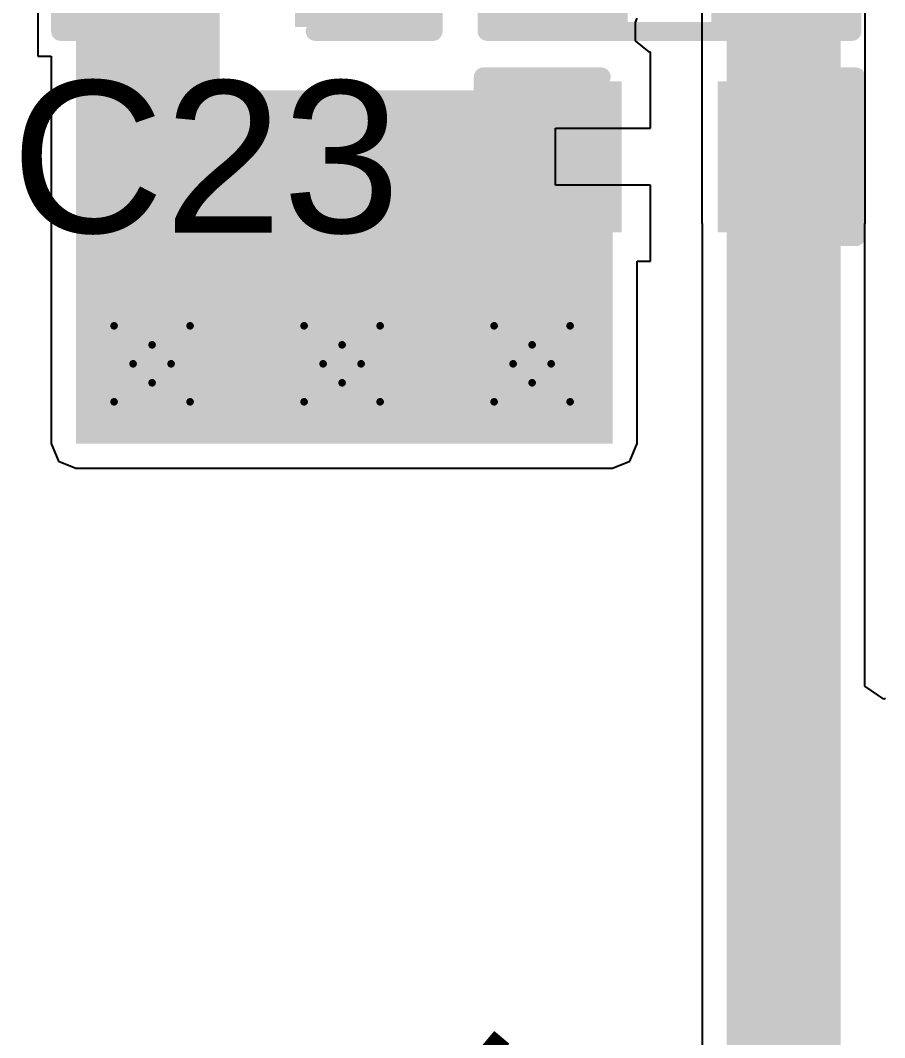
# Model space of a CAD drawing. Header units: millimetres. Extents: x -41 to 155, y -111 to 87.
# Drawn here: x -22.8 to -17.02, y -18.75 to -11.95 of the extents above; entities that cross this region are included whole.
import ezdxf

# ---------------------------------------------------------------- set-up
doc = ezdxf.new("R2010")
doc.units = ezdxf.units.MM
for name, color, linetype in [('BottomLayer', 5, 'Continuous'), ('DrillDrawing', 1, 'Continuous'), ('Mechanical1', 6, 'Continuous'), ('Mechanical2', 216, 'Continuous'), ('TopLayer', 1, 'Continuous'), ('TopOverlay', 2, 'Continuous'), ('TopPaste', 8, 'Continuous'), ('TopSolder', 216, 'Continuous'), ('ViaHoleLayer', 16, 'Continuous')]:
    doc.layers.add(name, color=color, linetype=linetype)
doc.styles.add('Arial', font='', dxfattribs={"height": 0.2})
doc.styles.get('Arial').set_extended_font_data('Arial')

# ---------------------------------------------------------------- blocks, each defined once
blk = doc.blocks.new('C___0603_21')
at = {"layer": 'TopLayer'}
for points in [[(-0.381, 0.4445), (-0.381, -0.4445), (-1.143, -0.4445), (-1.143, 0.4445)], [(1.143, 0.4445), (1.143, -0.4445), (0.381, -0.4445), (0.381, 0.4445)]]:
    blk.add_hatch(color=1, dxfattribs=at).paths.add_polyline_path(points)
at = {"layer": 'TopPaste'}
for points in [[(-0.381, 0.4445), (-0.381, -0.4445), (-1.143, -0.4445), (-1.143, 0.4445)], [(1.143, 0.4445), (1.143, -0.4445), (0.381, -0.4445), (0.381, 0.4445)]]:
    blk.add_hatch(color=8, dxfattribs=at).paths.add_polyline_path(points)
at = {"layer": 'TopSolder'}
for points in [[(-0.321, 0.5045), (-0.321, -0.5045), (-1.203, -0.5045), (-1.203, 0.5045)], [(1.203, 0.5045), (1.203, -0.5045), (0.321, -0.5045), (0.321, 0.5045)]]:
    blk.add_hatch(color=216, dxfattribs=at).paths.add_polyline_path(points)
at = {"layer": 'TopOverlay', "const_width": 0.127}
for points in [[(-1.2446, 0.5334), (-0.4572, 0.5334)], [(-1.2446, -0.5334), (-1.2446, 0.5334)], [(0.4572, 0.5334), (1.2446, 0.5334)], [(1.2446, -0.5334), (1.2446, 0.5334)], [(-1.2446, -0.5334), (-0.4572, -0.5334)], [(0.4572, -0.5334), (1.2446, -0.5334)]]:
    blk.add_lwpolyline(points, dxfattribs=at)
at = {"layer": 'TopOverlay', "const_width": 0.0635}
for points in [[(-1.2764, 0.5334, 1), (-1.2128, 0.5334, 1)], [(-1.2764, 0.5334, 1), (-1.2128, 0.5334, 1)], [(-0.4889, 0.5334, 1), (-0.4254, 0.5334, 1)], [(0.4254, 0.5334, 1), (0.4889, 0.5334, 1)], [(1.2128, 0.5334, 1), (1.2764, 0.5334, 1)], [(1.2128, 0.5334, 1), (1.2764, 0.5334, 1)], [(-1.2764, -0.5334, 1), (-1.2128, -0.5334, 1)], [(-1.2764, -0.5334, 1), (-1.2128, -0.5334, 1)], [(-0.4889, -0.5334, 1), (-0.4254, -0.5334, 1)], [(0.4254, -0.5334, 1), (0.4889, -0.5334, 1)], [(1.2128, -0.5334, 1), (1.2764, -0.5334, 1)], [(1.2128, -0.5334, 1), (1.2764, -0.5334, 1)]]:
    blk.add_lwpolyline(points, format="xyb", close=True, dxfattribs=at)
blk = doc.blocks.new('R___0603_85')
at = {"layer": 'TopLayer'}
for points in [[(-0.381, 0.4445), (-0.381, -0.4445), (-1.143, -0.4445), (-1.143, 0.4445)], [(1.143, 0.4445), (1.143, -0.4445), (0.381, -0.4445), (0.381, 0.4445)]]:
    blk.add_hatch(color=1, dxfattribs=at).paths.add_polyline_path(points)
at = {"layer": 'TopPaste'}
for points in [[(-0.381, 0.4445), (-0.381, -0.4445), (-1.143, -0.4445), (-1.143, 0.4445)], [(1.143, 0.4445), (1.143, -0.4445), (0.381, -0.4445), (0.381, 0.4445)]]:
    blk.add_hatch(color=8, dxfattribs=at).paths.add_polyline_path(points)
at = {"layer": 'TopSolder'}
for points in [[(-0.2794, 0.5461), (-0.2794, -0.5461), (-1.2446, -0.5461), (-1.2446, 0.5461)], [(1.2446, 0.5461), (1.2446, -0.5461), (0.2794, -0.5461), (0.2794, 0.5461)]]:
    blk.add_hatch(color=216, dxfattribs=at).paths.add_polyline_path(points)
at = {"layer": 'TopOverlay', "const_width": 0.127}
for points in [[(-1.2192, 0.5334), (-1.2192, -0.5334)], [(1.2192, 0.5334), (-1.2192, 0.5334)], [(1.2192, 0.5334), (1.2192, -0.5334)], [(1.2192, -0.5334), (-1.2192, -0.5334)]]:
    blk.add_lwpolyline(points, dxfattribs=at)
at = {"layer": 'TopOverlay', "const_width": 0.0635}
for points in [[(-1.251, 0.5334, 1), (-1.1875, 0.5334, 1)], [(-1.251, 0.5334, 1), (-1.1875, 0.5334, 1)], [(1.1875, 0.5334, 1), (1.251, 0.5334, 1)], [(1.1875, 0.5334, 1), (1.251, 0.5334, 1)], [(-1.251, -0.5334, 1), (-1.1875, -0.5334, 1)], [(-1.251, -0.5334, 1), (-1.1875, -0.5334, 1)], [(1.1875, -0.5334, 1), (1.251, -0.5334, 1)], [(1.1875, -0.5334, 1), (1.251, -0.5334, 1)]]:
    blk.add_lwpolyline(points, format="xyb", close=True, dxfattribs=at)
blk = doc.blocks.new('C___0603_110')
at = {"layer": 'TopLayer'}
for points in [[(-0.381, 0.4445), (-0.381, -0.4445), (-1.143, -0.4445), (-1.143, 0.4445)], [(1.143, 0.4445), (1.143, -0.4445), (0.381, -0.4445), (0.381, 0.4445)]]:
    blk.add_hatch(color=1, dxfattribs=at).paths.add_polyline_path(points)
at = {"layer": 'TopPaste'}
for points in [[(-0.381, 0.4445), (-0.381, -0.4445), (-1.143, -0.4445), (-1.143, 0.4445)], [(1.143, 0.4445), (1.143, -0.4445), (0.381, -0.4445), (0.381, 0.4445)]]:
    blk.add_hatch(color=8, dxfattribs=at).paths.add_polyline_path(points)
at = {"layer": 'TopSolder'}
for points in [[(-0.321, 0.5045), (-0.321, -0.5045), (-1.203, -0.5045), (-1.203, 0.5045)], [(1.203, 0.5045), (1.203, -0.5045), (0.321, -0.5045), (0.321, 0.5045)]]:
    blk.add_hatch(color=216, dxfattribs=at).paths.add_polyline_path(points)
at = {"layer": 'TopOverlay', "const_width": 0.127}
for points in [[(-1.2446, 0.5334), (-0.4572, 0.5334)], [(-1.2446, 0.5334), (-1.2446, -0.5334)], [(0.4572, 0.5334), (1.2446, 0.5334)], [(1.2446, 0.5334), (1.2446, -0.5334)], [(-1.2446, -0.5334), (-0.4572, -0.5334)], [(0.4572, -0.5334), (1.2446, -0.5334)]]:
    blk.add_lwpolyline(points, dxfattribs=at)
at = {"layer": 'TopOverlay', "const_width": 0.0635}
for points in [[(-1.2764, 0.5334, 1), (-1.2128, 0.5334, 1)], [(-1.2764, 0.5334, 1), (-1.2128, 0.5334, 1)], [(-0.4889, 0.5334, 1), (-0.4254, 0.5334, 1)], [(0.4254, 0.5334, 1), (0.4889, 0.5334, 1)], [(1.2128, 0.5334, 1), (1.2763, 0.5334, 1)], [(1.2128, 0.5334, 1), (1.2763, 0.5334, 1)], [(-1.2763, -0.5334, 1), (-1.2128, -0.5334, 1)], [(-1.2763, -0.5334, 1), (-1.2128, -0.5334, 1)], [(-0.4889, -0.5334, 1), (-0.4254, -0.5334, 1)], [(0.4254, -0.5334, 1), (0.4889, -0.5334, 1)], [(1.2128, -0.5334, 1), (1.2764, -0.5334, 1)], [(1.2128, -0.5334, 1), (1.2764, -0.5334, 1)]]:
    blk.add_lwpolyline(points, format="xyb", close=True, dxfattribs=at)

msp = doc.modelspace()

# ---------------------------------------------------------------- hatches: boundary and pattern name
at = {"layer": 'BottomLayer'}
h = msp.add_hatch(color=5, dxfattribs=at)
edge = h.paths.add_edge_path()
edge.add_arc((-21.9186, -14.2494), 0.3, 0, 360)
h = msp.add_hatch(color=5, dxfattribs=at)
edge = h.paths.add_edge_path()
edge.add_arc((-20.6486, -14.2494), 0.3, 0, 360)
h = msp.add_hatch(color=5, dxfattribs=at)
edge = h.paths.add_edge_path()
edge.add_arc((-19.3786, -14.2494), 0.3, 0, 360)
at = {"layer": 'TopLayer'}
for points in [[(-22.4282, -14.7828), (-21.4679, -14.7828), (-21.4679, -7.9238), (-22.4282, -7.9238)], [(-18.0792, -13.3096), (-17.3172, -13.3096), (-17.3172, -9.7172), (-18.0792, -9.7172)], [(-22.4282, -14.7828), (-18.8412, -14.7828), (-18.8412, -12.4206), (-22.4282, -12.4206)]]:
    msp.add_hatch(color=1, dxfattribs=at).paths.add_polyline_path(points)
h = msp.add_hatch(color=1, dxfattribs=at)
edge = h.paths.add_edge_path()
edge.add_arc((-21.9186, -14.2494), 0.3, 0, 360)
h = msp.add_hatch(color=1, dxfattribs=at)
edge = h.paths.add_edge_path()
edge.add_arc((-20.6486, -14.2494), 0.3, 0, 360)
h = msp.add_hatch(color=1, dxfattribs=at)
edge = h.paths.add_edge_path()
edge.add_arc((-19.3786, -14.2494), 0.3, 0, 360)
at = {"layer": 'ViaHoleLayer'}
h = msp.add_hatch(color=16, dxfattribs=at)
edge = h.paths.add_edge_path()
edge.add_arc((-21.9186, -14.2494), 0.15, 0, 360)
h = msp.add_hatch(color=16, dxfattribs=at)
edge = h.paths.add_edge_path()
edge.add_arc((-20.6486, -14.2494), 0.15, 0, 360)
h = msp.add_hatch(color=16, dxfattribs=at)
edge = h.paths.add_edge_path()
edge.add_arc((-19.3786, -14.2494), 0.15, 0, 360)

# ---------------------------------------------------------------- linework, layer by layer
at = {"layer": 'DrillDrawing', "const_width": 0.0508}
for points in [[(-22.1726, -13.9954), (-21.9186, -14.1224)], [(-22.1726, -13.9954), (-22.0456, -14.2494)], [(-21.9186, -14.1224), (-21.6646, -13.9954)], [(-21.7916, -14.2494), (-21.6646, -13.9954)], [(-20.9026, -13.9954), (-20.6486, -14.1224)], [(-20.9026, -13.9954), (-20.7756, -14.2494)], [(-20.6486, -14.1224), (-20.3946, -13.9954)], [(-20.5216, -14.2494), (-20.3946, -13.9954)], [(-19.6326, -13.9954), (-19.3786, -14.1224)], [(-19.6326, -13.9954), (-19.5056, -14.2494)], [(-19.3786, -14.1224), (-19.1246, -13.9954)], [(-19.2516, -14.2494), (-19.1246, -13.9954)], [(-22.1726, -14.5034), (-22.0456, -14.2494)], [(-21.7916, -14.2494), (-21.6646, -14.5034)], [(-20.9026, -14.5034), (-20.7756, -14.2494)], [(-20.5216, -14.2494), (-20.3946, -14.5034)], [(-19.6326, -14.5034), (-19.5056, -14.2494)], [(-19.2516, -14.2494), (-19.1246, -14.5034)], [(-22.1726, -14.5034), (-21.9186, -14.3764)], [(-21.9186, -14.3764), (-21.6646, -14.5034)], [(-20.9026, -14.5034), (-20.6486, -14.3764)], [(-20.6486, -14.3764), (-20.3946, -14.5034)], [(-19.6326, -14.5034), (-19.3786, -14.3764)], [(-19.3786, -14.3764), (-19.1246, -14.5034)]]:
    msp.add_lwpolyline(points, dxfattribs=at)
at = {"layer": 'DrillDrawing', "const_width": 0.0254}
for points in [[(-22.1853, -13.9954, 1), (-22.1599, -13.9954, 1)], [(-22.1853, -13.9954, 1), (-22.1599, -13.9954, 1)], [(-21.6773, -13.9954, 1), (-21.6519, -13.9954, 1)], [(-21.6773, -13.9954, 1), (-21.6519, -13.9954, 1)], [(-20.9153, -13.9954, 1), (-20.8899, -13.9954, 1)], [(-20.9153, -13.9954, 1), (-20.8899, -13.9954, 1)], [(-20.4073, -13.9954, 1), (-20.3819, -13.9954, 1)], [(-20.4073, -13.9954, 1), (-20.3819, -13.9954, 1)], [(-19.6453, -13.9954, 1), (-19.6199, -13.9954, 1)], [(-19.6453, -13.9954, 1), (-19.6199, -13.9954, 1)], [(-19.1373, -13.9954, 1), (-19.1119, -13.9954, 1)], [(-19.1373, -13.9954, 1), (-19.1119, -13.9954, 1)], [(-21.9313, -14.1224, 1), (-21.9059, -14.1224, 1)], [(-21.9313, -14.1224, 1), (-21.9059, -14.1224, 1)], [(-20.6613, -14.1224, 1), (-20.6359, -14.1224, 1)], [(-20.6613, -14.1224, 1), (-20.6359, -14.1224, 1)], [(-19.3913, -14.1224, 1), (-19.3659, -14.1224, 1)], [(-19.3913, -14.1224, 1), (-19.3659, -14.1224, 1)], [(-22.0583, -14.2494, 1), (-22.0329, -14.2494, 1)], [(-22.0583, -14.2494, 1), (-22.0329, -14.2494, 1)], [(-21.8043, -14.2494, 1), (-21.7789, -14.2494, 1)], [(-21.8043, -14.2494, 1), (-21.7789, -14.2494, 1)], [(-20.7883, -14.2494, 1), (-20.7629, -14.2494, 1)], [(-20.7883, -14.2494, 1), (-20.7629, -14.2494, 1)], [(-20.5343, -14.2494, 1), (-20.5089, -14.2494, 1)], [(-20.5343, -14.2494, 1), (-20.5089, -14.2494, 1)], [(-19.5183, -14.2494, 1), (-19.4929, -14.2494, 1)], [(-19.5183, -14.2494, 1), (-19.4929, -14.2494, 1)], [(-19.2643, -14.2494, 1), (-19.2389, -14.2494, 1)], [(-19.2643, -14.2494, 1), (-19.2389, -14.2494, 1)], [(-21.9313, -14.3764, 1), (-21.9059, -14.3764, 1)], [(-21.9313, -14.3764, 1), (-21.9059, -14.3764, 1)], [(-20.6613, -14.3764, 1), (-20.6359, -14.3764, 1)], [(-20.6613, -14.3764, 1), (-20.6359, -14.3764, 1)], [(-19.3913, -14.3764, 1), (-19.3659, -14.3764, 1)], [(-19.3913, -14.3764, 1), (-19.3659, -14.3764, 1)], [(-22.1853, -14.5034, 1), (-22.1599, -14.5034, 1)], [(-22.1853, -14.5034, 1), (-22.1599, -14.5034, 1)], [(-21.6773, -14.5034, 1), (-21.6519, -14.5034, 1)], [(-21.6773, -14.5034, 1), (-21.6519, -14.5034, 1)], [(-20.9153, -14.5034, 1), (-20.8899, -14.5034, 1)], [(-20.9153, -14.5034, 1), (-20.8899, -14.5034, 1)], [(-20.4073, -14.5034, 1), (-20.3819, -14.5034, 1)], [(-20.4073, -14.5034, 1), (-20.3819, -14.5034, 1)], [(-19.6453, -14.5034, 1), (-19.6199, -14.5034, 1)], [(-19.6453, -14.5034, 1), (-19.6199, -14.5034, 1)], [(-19.1373, -14.5034, 1), (-19.1119, -14.5034, 1)], [(-19.1373, -14.5034, 1), (-19.1119, -14.5034, 1)]]:
    msp.add_lwpolyline(points, format="xyb", close=True, dxfattribs=at)
at = {"layer": 'Mechanical1', "const_width": 0.254}
msp.add_lwpolyline([(-26.7326, 19.8284, -3.064051), (-27.0164, -19.4272)], format="xyb", dxfattribs=at)
at = {"layer": 'Mechanical2', "const_width": 0.254}
msp.add_lwpolyline([(-27.7733, 19.435, -3.216016), (-28.067, -19.0083)], format="xyb", dxfattribs=at)
at = {"layer": 'TopLayer'}
for p, q in [((-17.1522, -13.3096), (-17.1522, -9.7172)), ((-18.2442, -10.7409), (-18.2442, -13.3096)), ((-22.6822, -11.684), (-22.6822, -12.192)), ((-18.6888, -11.9683), (-18.6762, -11.938)), ((-18.6888, -12.0904), (-18.6888, -11.9683)), ((-18.5934, -12.1666), (-18.6888, -12.0904)), ((-18.5872, -12.1666), (-18.5934, -12.1666)), ((-18.5872, -12.6746), (-18.5872, -12.1666)), ((-22.6822, -12.192), (-22.5932, -12.192)), ((-22.5932, -12.192), (-22.5932, -12.4206)), ((-22.5932, -12.4206), (-22.5932, -14.7828)), ((-19.2222, -13.0556), (-19.2222, -12.6746)), ((-19.2222, -12.6746), (-18.5872, -12.6746)), ((-18.5872, -13.0556), (-19.2222, -13.0556)), ((-18.5872, -13.5636), (-18.5872, -13.0556)), ((-18.2442, -13.3096), (-18.242, -13.3147)), ((-18.242, -13.3147), (-18.242, -19.987)), ((-17.1543, -13.3147), (-17.1522, -13.3096)), ((-17.1543, -16.4055), (-17.1543, -13.3147)), ((-18.6762, -14.7828), (-18.6762, -13.5636)), ((-18.6762, -13.5636), (-18.5872, -13.5636)), ((-22.5932, -14.7828), (-22.5448, -14.8994)), ((-18.7246, -14.8994), (-18.6762, -14.7828)), ((-22.5448, -14.8994), (-22.4282, -14.9478)), ((-22.4282, -14.9478), (-18.8412, -14.9478)), ((-18.8412, -14.9478), (-18.7246, -14.8994)), ((-17.0273, -16.4904), (-17.1543, -16.4055)), ((-17.018, -16.4865), (-17.0273, -16.4904))]:
    msp.add_line(p, q, dxfattribs=at)
at = {"layer": 'TopLayer', "const_width": 0.762}
msp.add_lwpolyline([(-17.6982, -20.0096), (-17.6982, -12.8651)], dxfattribs=at)
at = {"layer": 'TopLayer', "const_width": 0.381}
msp.add_lwpolyline([(-17.8887, -12.8651, 1), (-17.5077, -12.8651, 1)], format="xyb", close=True, dxfattribs=at)

# ---------------------------------------------------------------- block references
for name, p in [('C___0603_21', (-21.2852, -11.4935)), ('C___0603_110', (-18.4602, -12.8651))]:
    msp.add_blockref(name, p)
at = {"rotation": 180}
msp.add_blockref('R___0603_85', (-18.4602, -11.4935), dxfattribs=at)

# ---------------------------------------------------------------- texts
at = {"layer": 'TopOverlay', "style": 'Arial'}
msp.add_text('C23', height=1.016, dxfattribs=at).set_placement((-22.8624, -13.3729))
msp.add_text('LED5', height=1.016, rotation=320, dxfattribs=at).set_placement((-20.3743, -19.4134))

doc.saveas('drawing.dxf')
